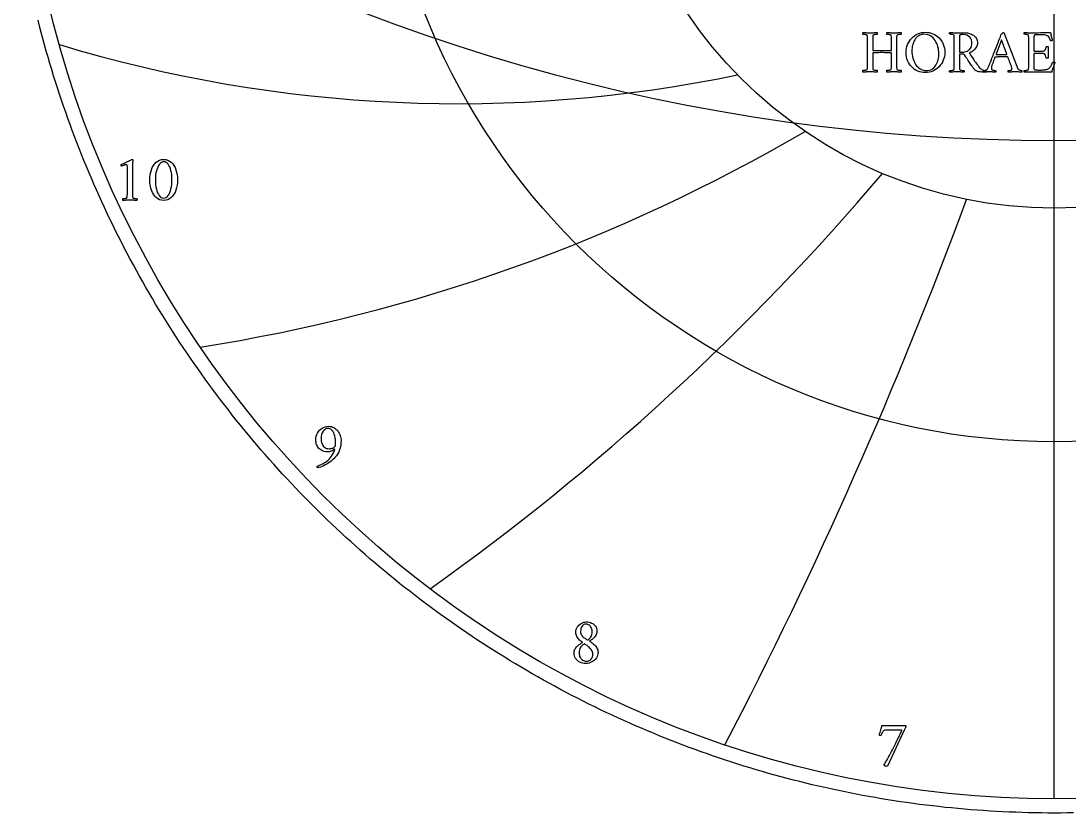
# Model space of a CAD drawing. Header units: millimetres. Extents: x -55 to 55, y -55 to 56.
# Drawn here: x -54 to 0.8, y -54.8 to -13.4 of the extents above; entities that cross this region are included whole.
import ezdxf

# ---------------------------------------------------------------- set-up
doc = ezdxf.new("R2010")
doc.units = ezdxf.units.MM
for name, color, linetype in [('CUT_OUTER', 1, 'Continuous'), ('ENGRAVE', 7, 'Continuous'), ('ENGRAVE_FINE', 8, 'Continuous'), ('TEXT', 5, 'Continuous')]:
    doc.layers.add(name, color=color, linetype=linetype)

msp = doc.modelspace()

# ---------------------------------------------------------------- linework, layer by layer
at = {"layer": 'CUT_OUTER'}
msp.add_lwpolyline([(1.0078, -54.7407), (0.6719, -54.7459), (0.3359, -54.749), (0, -54.75), (-0.3359, -54.749), (-0.6719, -54.7459), (-1.0078, -54.7407), (-1.3436, -54.7335), (-1.6794, -54.7242), (-2.0152, -54.7129), (-2.3509, -54.6995), (-2.6865, -54.6841), (-3.0219, -54.6665), (-3.3573, -54.647), (-3.6926, -54.6253), (-4.0277, -54.6017), (-4.3626, -54.5759), (-4.6974, -54.5481), (-5.032, -54.5183), (-5.3664, -54.4864), (-5.7007, -54.4524), (-6.0347, -54.4164), (-6.3684, -54.3784), (-6.702, -54.3383), (-7.0353, -54.2961), (-7.3683, -54.2519), (-7.701, -54.2057), (-8.0335, -54.1574), (-8.3656, -54.1071), (-8.6975, -54.0548), (-9.029, -54.0004), (-9.3602, -53.944), (-9.691, -53.8855), (-10.0214, -53.825), (-10.3515, -53.7625), (-10.6812, -53.698), (-11.0105, -53.6314), (-11.3393, -53.5629), (-11.6678, -53.4923), (-11.9958, -53.4197), (-12.3233, -53.3451), (-12.6504, -53.2685), (-12.977, -53.1898), (-13.3032, -53.1092), (-13.6288, -53.0266), (-13.9539, -52.942), (-14.2785, -52.8553), (-14.6025, -52.7667), (-14.926, -52.6761), (-15.249, -52.5836), (-15.5713, -52.489), (-15.8931, -52.3925), (-16.2143, -52.294), (-16.5348, -52.1935), (-16.8548, -52.0911), (-17.1741, -51.9867), (-17.4927, -51.8803), (-17.8107, -51.772), (-18.1281, -51.6617), (-18.4447, -51.5495), (-18.7607, -51.4354), (-19.0759, -51.3193), (-19.3905, -51.2013), (-19.7043, -51.0814), (-20.0173, -50.9595), (-20.3296, -50.8357), (-20.6412, -50.71), (-20.9519, -50.5824), (-21.2619, -50.4529), (-21.5711, -50.3215), (-21.8794, -50.1882), (-22.187, -50.053), (-22.4937, -49.9159), (-22.7995, -49.7769), (-23.1045, -49.6361), (-23.4086, -49.4934), (-23.7119, -49.3488), (-24.0142, -49.2024), (-24.3157, -49.0542), (-24.6162, -48.904), (-24.9158, -48.7521), (-25.2145, -48.5983), (-25.5122, -48.4426), (-25.809, -48.2852), (-26.1048, -48.1259), (-26.3996, -47.9648), (-26.6934, -47.802), (-26.9862, -47.6373), (-27.278, -47.4708), (-27.5687, -47.3025), (-27.8585, -47.1325), (-28.1471, -46.9606), (-28.4347, -46.787), (-28.7213, -46.6117), (-29.0067, -46.4346), (-29.2911, -46.2557), (-29.5744, -46.0751), (-29.8565, -45.8928), (-30.1376, -45.7087), (-30.4175, -45.523), (-30.6962, -45.3355), (-30.9738, -45.1463), (-31.2502, -44.9554), (-31.5255, -44.7628), (-31.7996, -44.5685), (-32.0724, -44.3725), (-32.3441, -44.1749), (-32.6145, -43.9756), (-32.8838, -43.7747), (-33.1517, -43.5721), (-33.4185, -43.3678), (-33.6839, -43.162), (-33.9481, -42.9545), (-34.2111, -42.7454), (-34.4727, -42.5346), (-34.733, -42.3223), (-34.9921, -42.1084), (-35.2498, -41.8929), (-35.5062, -41.6758), (-35.7612, -41.4572), (-36.0149, -41.237), (-36.2673, -41.0152), (-36.5182, -40.7919), (-36.7679, -40.5671), (-37.0161, -40.3407), (-37.2629, -40.1128), (-37.5083, -39.8834), (-37.7523, -39.6525), (-37.9949, -39.4201), (-38.2361, -39.1863), (-38.4758, -38.9509), (-38.7141, -38.7141), (-38.9509, -38.4758), (-39.1863, -38.2361), (-39.4201, -37.9949), (-39.6525, -37.7523), (-39.8834, -37.5083), (-40.1128, -37.2629), (-40.3407, -37.0161), (-40.5671, -36.7679), (-40.7919, -36.5182), (-41.0152, -36.2673), (-41.237, -36.0149), (-41.4572, -35.7612), (-41.6758, -35.5062), (-41.8929, -35.2498), (-42.1084, -34.9921), (-42.3223, -34.733), (-42.5346, -34.4727), (-42.7454, -34.2111), (-42.9545, -33.9481), (-43.162, -33.6839), (-43.3678, -33.4185), (-43.5721, -33.1517), (-43.7747, -32.8838), (-43.9756, -32.6145), (-44.1749, -32.3441), (-44.3725, -32.0724), (-44.5685, -31.7996), (-44.7628, -31.5255), (-44.9554, -31.2502), (-45.1463, -30.9738), (-45.3355, -30.6962), (-45.523, -30.4175), (-45.7087, -30.1376), (-45.8928, -29.8565), (-46.0751, -29.5744), (-46.2557, -29.2911), (-46.4346, -29.0067), (-46.6117, -28.7213), (-46.787, -28.4347), (-46.9606, -28.1471), (-47.1325, -27.8585), (-47.3025, -27.5687), (-47.4708, -27.278), (-47.6373, -26.9862), (-47.802, -26.6934), (-47.9648, -26.3996), (-48.1259, -26.1048), (-48.2852, -25.809), (-48.4426, -25.5122), (-48.5983, -25.2145), (-48.7521, -24.9158), (-48.904, -24.6162), (-49.0542, -24.3157), (-49.2024, -24.0142), (-49.3488, -23.7119), (-49.4934, -23.4086), (-49.6361, -23.1045), (-49.7769, -22.7995), (-49.9159, -22.4937), (-50.053, -22.187), (-50.1882, -21.8794), (-50.3215, -21.5711), (-50.4529, -21.2619), (-50.5824, -20.9519), (-50.71, -20.6412), (-50.8357, -20.3296), (-50.9595, -20.0173), (-51.0814, -19.7043), (-51.2013, -19.3905), (-51.3193, -19.0759), (-51.4354, -18.7607), (-51.5495, -18.4447), (-51.6617, -18.1281), (-51.772, -17.8107), (-51.8803, -17.4927), (-51.9867, -17.1741), (-52.0911, -16.8548), (-52.1935, -16.5348), (-52.294, -16.2143), (-52.3925, -15.8931), (-52.489, -15.5713), (-52.5836, -15.249), (-52.6761, -14.926), (-52.7667, -14.6025), (-52.8553, -14.2785), (-52.942, -13.9539), (-53.0266, -13.6288), (-53.1092, -13.3032)], dxfattribs=at)
at = {"layer": 'ENGRAVE'}
for points in [[(0, -54), (0, 54)], [(0, -54), (0, -23.1383)]]:
    msp.add_lwpolyline(points, dxfattribs=at)
for radius in [54, 35.3478, 23.1383]:
    msp.add_circle((0, 0), radius, dxfattribs=at)
for centre, radius, start, end in [((-31.1829, 54.0103), 71.6865, 253.125475, 281.775865), ((-58.5307, 58.5307), 90.0064, 278.882702, 300.370494), ((-107.1776, 61.879), 128.7071, 305.399857, 319.725052), ((-238.6153, 63.9368), 249.5489, 332.527684, 339.690281)]:
    msp.add_arc(centre, radius, start, end, dxfattribs=at)
at = {"layer": 'ENGRAVE_FINE'}
msp.add_arc((0, 81.1276), 100.7212, 237.678517, 302.321483, dxfattribs=at)
at = {"layer": 'TEXT'}
for points in [[(-9.6222, -13.972), (-9.5762, -13.9717), (-9.5307, -13.9708), (-9.4859, -13.9693), (-9.4417, -13.9672), (-9.3973, -13.9649), (-9.3519, -13.9628), (-9.3055, -13.9609), (-9.2581, -13.9592), (-9.2526, -13.9671), (-9.2489, -13.978), (-9.247, -13.9918), (-9.2469, -14.0087), (-9.2482, -14.0256), (-9.2505, -14.0394), (-9.2538, -14.0503), (-9.2581, -14.0582), (-9.2697, -14.0585), (-9.2852, -14.0594), (-9.3048, -14.0609), (-9.3284, -14.063), (-9.3535, -14.0657), (-9.3779, -14.069), (-9.4014, -14.0729), (-9.4242, -14.0774), (-9.4441, -14.0828), (-9.4593, -14.0893), (-9.4697, -14.0971), (-9.4753, -14.1061), (-9.4795, -14.1233), (-9.4828, -14.1428), (-9.4851, -14.1648), (-9.4864, -14.1891), (-9.4871, -14.2153), (-9.4876, -14.2426), (-9.4879, -14.2712), (-9.488, -14.3009), (-9.488, -14.3057), (-9.488, -14.3105), (-9.488, -14.3153), (-9.488, -14.3201), (-9.488, -14.3249), (-9.488, -14.3297), (-9.488, -14.3345), (-9.488, -14.3392), (-9.488, -14.8853), (-9.4878, -14.8868), (-9.4872, -14.8881), (-9.4862, -14.8892), (-9.4848, -14.8901), (-9.4834, -14.8908), (-9.4824, -14.8913), (-9.4818, -14.8916), (-9.4816, -14.8917), (-9.4238, -14.8933), (-9.3651, -14.8949), (-9.3056, -14.8965), (-9.2453, -14.8981), (-9.184, -14.8995), (-9.1216, -14.9005), (-9.0579, -14.9011), (-8.993, -14.9013), (-8.936, -14.9011), (-8.8769, -14.9005), (-8.8155, -14.8995), (-8.7519, -14.8981), (-8.6887, -14.8965), (-8.6286, -14.8949), (-8.5714, -14.8933), (-8.5172, -14.8917), (-8.517, -14.8915), (-8.5164, -14.8909), (-8.5154, -14.8899), (-8.514, -14.8885), (-8.5126, -14.8869), (-8.5116, -14.8853), (-8.511, -14.8837), (-8.5108, -14.8821), (-8.5108, -14.3392), (-8.5109, -14.3046), (-8.5112, -14.271), (-8.5117, -14.2383), (-8.5124, -14.2067), (-8.5139, -14.1771), (-8.5168, -14.1504), (-8.5211, -14.1268), (-8.5268, -14.1061), (-8.5311, -14.0971), (-8.5407, -14.0893), (-8.5558, -14.0828), (-8.5763, -14.0774), (-8.5996, -14.0729), (-8.6234, -14.069), (-8.6475, -14.0657), (-8.6721, -14.063), (-8.6949, -14.0609), (-8.714, -14.0594), (-8.7293, -14.0585), (-8.7407, -14.0582), (-8.745, -14.0503), (-8.7483, -14.0394), (-8.7506, -14.0256), (-8.7519, -14.0087), (-8.7518, -13.9918), (-8.7499, -13.978), (-8.7462, -13.9671), (-8.7407, -13.9592), (-8.6931, -13.9609), (-8.6461, -13.9628), (-8.5997, -13.9649), (-8.5539, -13.9672), (-8.5085, -13.9693), (-8.4633, -13.9708), (-8.4183, -13.9717), (-8.3735, -13.972), (-8.3275, -13.9717), (-8.2821, -13.9708), (-8.2373, -13.9693), (-8.193, -13.9672), (-8.1486, -13.9649), (-8.1032, -13.9628), (-8.0568, -13.9609), (-8.0094, -13.9592), (-8.0039, -13.9671), (-8.0002, -13.978), (-7.9983, -13.9918), (-7.9982, -14.0087), (-7.9995, -14.0256), (-8.0018, -14.0394), (-8.0051, -14.0503), (-8.0094, -14.0582), (-8.0209, -14.0585), (-8.0362, -14.0594), (-8.0552, -14.0609), (-8.0781, -14.063), (-8.1025, -14.0657), (-8.1264, -14.069), (-8.1496, -14.0729), (-8.1723, -14.0774), (-8.1922, -14.0828), (-8.2074, -14.0893), (-8.2178, -14.0971), (-8.2234, -14.1061), (-8.2291, -14.1268), (-8.2334, -14.1504), (-8.2363, -14.1771), (-8.2378, -14.2067), (-8.2385, -14.2383), (-8.239, -14.271), (-8.2393, -14.3046), (-8.2394, -14.3392), (-8.2394, -15.6518), (-8.2393, -15.6863), (-8.239, -15.7197), (-8.2385, -15.7518), (-8.2378, -15.7827), (-8.2363, -15.8117), (-8.2334, -15.8378), (-8.2291, -15.8612), (-8.2234, -15.8817), (-8.2178, -15.8895), (-8.2074, -15.8969), (-8.1922, -15.9039), (-8.1723, -15.9105), (-8.1496, -15.9164), (-8.1264, -15.9212), (-8.1025, -15.9251), (-8.0781, -15.928), (-8.0552, -15.9301), (-8.0362, -15.9316), (-8.0209, -15.9325), (-8.0094, -15.9328), (-8.0051, -15.9407), (-8.0018, -15.9516), (-7.9995, -15.9655), (-7.9982, -15.9823), (-7.9983, -15.9992), (-8.0002, -16.0131), (-8.0039, -16.0239), (-8.0094, -16.0318), (-8.0568, -16.0287), (-8.1032, -16.0258), (-8.1486, -16.0231), (-8.193, -16.0206), (-8.2373, -16.0185), (-8.2821, -16.0171), (-8.3275, -16.0162), (-8.3735, -16.0159), (-8.4183, -16.0162), (-8.4633, -16.0171), (-8.5085, -16.0185), (-8.5539, -16.0206), (-8.5997, -16.0231), (-8.6461, -16.0258), (-8.6931, -16.0287), (-8.7407, -16.0318), (-8.7462, -16.0239), (-8.7499, -16.0131), (-8.7518, -15.9992), (-8.7519, -15.9823), (-8.7506, -15.9655), (-8.7483, -15.9516), (-8.745, -15.9407), (-8.7407, -15.9328), (-8.7293, -15.9325), (-8.714, -15.9316), (-8.6949, -15.9301), (-8.6721, -15.928), (-8.6475, -15.9251), (-8.6234, -15.9212), (-8.5996, -15.9164), (-8.5763, -15.9105), (-8.5558, -15.9039), (-8.5407, -15.8969), (-8.5311, -15.8895), (-8.5268, -15.8817), (-8.5211, -15.8612), (-8.5168, -15.8378), (-8.5139, -15.8117), (-8.5124, -15.7827), (-8.5117, -15.7518), (-8.5112, -15.7197), (-8.5109, -15.6863), (-8.5108, -15.6518), (-8.5108, -15.0322), (-8.511, -15.0293), (-8.5116, -15.0271), (-8.5126, -15.0254), (-8.514, -15.0243), (-8.5154, -15.0236), (-8.5164, -15.0231), (-8.517, -15.0228), (-8.5172, -15.0227), (-8.5724, -15.021), (-8.6294, -15.0191), (-8.6881, -15.017), (-8.7487, -15.0147), (-8.8101, -15.0126), (-8.8713, -15.0111), (-8.9323, -15.0102), (-8.993, -15.0099), (-9.0944, -15.0101), (-9.1815, -15.0107), (-9.2541, -15.0117), (-9.3124, -15.0131), (-9.3591, -15.0147), (-9.397, -15.0163), (-9.4262, -15.0179), (-9.4465, -15.0195), (-9.4609, -15.0211), (-9.4721, -15.0227), (-9.48, -15.0243), (-9.4848, -15.0259), (-9.4862, -15.0274), (-9.4872, -15.0286), (-9.4878, -15.0297), (-9.488, -15.0306), (-9.488, -15.0313), (-9.488, -15.0318), (-9.488, -15.0321), (-9.488, -15.0322), (-9.488, -15.6518), (-9.488, -15.6566), (-9.488, -15.6614), (-9.488, -15.6662), (-9.488, -15.671), (-9.488, -15.6757), (-9.488, -15.6805), (-9.488, -15.6853), (-9.488, -15.6901), (-9.4879, -15.7198), (-9.4876, -15.748), (-9.4871, -15.7748), (-9.4864, -15.8003), (-9.4851, -15.8239), (-9.4828, -15.8454), (-9.4795, -15.8647), (-9.4753, -15.8817), (-9.4697, -15.8895), (-9.4593, -15.8969), (-9.4441, -15.9039), (-9.4242, -15.9105), (-9.4014, -15.9164), (-9.3779, -15.9212), (-9.3535, -15.9251), (-9.3284, -15.928), (-9.3048, -15.9301), (-9.2852, -15.9316), (-9.2697, -15.9325), (-9.2581, -15.9328), (-9.2538, -15.9407), (-9.2505, -15.9516), (-9.2482, -15.9655), (-9.2469, -15.9823), (-9.247, -15.9992), (-9.2489, -16.0131), (-9.2526, -16.0239), (-9.2581, -16.0318), (-9.3055, -16.0287), (-9.3519, -16.0258), (-9.3973, -16.0231), (-9.4417, -16.0206), (-9.4859, -16.0185), (-9.5307, -16.0171), (-9.5762, -16.0162), (-9.6222, -16.0159), (-9.6671, -16.0162), (-9.7124, -16.0171), (-9.7581, -16.0185), (-9.8042, -16.0206), (-9.8507, -16.0231), (-9.8976, -16.0258), (-9.9449, -16.0287), (-9.9926, -16.0318), (-9.9981, -16.0239), (-10.0018, -16.0131), (-10.0037, -15.9992), (-10.0038, -15.9823), (-10.0025, -15.9655), (-10.0002, -15.9516), (-9.9969, -15.9407), (-9.9926, -15.9328), (-9.981, -15.9325), (-9.9655, -15.9316), (-9.9459, -15.9301), (-9.9224, -15.928), (-9.8971, -15.9251), (-9.8725, -15.9212), (-9.8484, -15.9164), (-9.825, -15.9105), (-9.8045, -15.9039), (-9.7894, -15.8969), (-9.7797, -15.8895), (-9.7755, -15.8817), (-9.7698, -15.8612), (-9.7655, -15.8378), (-9.7626, -15.8117), (-9.7611, -15.7827), (-9.7604, -15.7518), (-9.7599, -15.7197), (-9.7596, -15.6863), (-9.7595, -15.6518), (-9.7595, -14.3392), (-9.7596, -14.3046), (-9.7599, -14.271), (-9.7604, -14.2383), (-9.7611, -14.2067), (-9.7626, -14.1771), (-9.7655, -14.1504), (-9.7698, -14.1268), (-9.7755, -14.1061), (-9.7797, -14.0971), (-9.7894, -14.0893), (-9.8045, -14.0828), (-9.825, -14.0774), (-9.8484, -14.0729), (-9.8725, -14.069), (-9.8971, -14.0657), (-9.9224, -14.063), (-9.9459, -14.0609), (-9.9655, -14.0594), (-9.981, -14.0585), (-9.9926, -14.0582), (-9.9969, -14.0503), (-10.0002, -14.0394), (-10.0025, -14.0256), (-10.0038, -14.0087), (-10.0037, -13.9918), (-10.0018, -13.978), (-9.9981, -13.9671), (-9.9926, -13.9592), (-9.9449, -13.9609), (-9.8976, -13.9628), (-9.8507, -13.9649), (-9.8042, -13.9672), (-9.7581, -13.9693), (-9.7124, -13.9708), (-9.6671, -13.9717), (-9.6222, -13.972)], [(-6.7384, -13.9432), (-6.6361, -13.948), (-6.5368, -13.9624), (-6.4405, -13.9864), (-6.3472, -14.0199), (-6.2581, -14.0623), (-6.1743, -14.1129), (-6.096, -14.1717), (-6.023, -14.2386), (-5.9565, -14.3129), (-5.8973, -14.3935), (-5.8455, -14.4806), (-5.8011, -14.574), (-5.7655, -14.6731), (-5.74, -14.7772), (-5.7247, -14.8862), (-5.7196, -15.0003), (-5.7247, -15.1086), (-5.74, -15.2131), (-5.7655, -15.3138), (-5.8011, -15.4107), (-5.8455, -15.5029), (-5.8973, -15.5895), (-5.9565, -15.6706), (-6.023, -15.746), (-6.096, -15.8147), (-6.1743, -15.8753), (-6.2581, -15.928), (-6.3472, -15.9727), (-6.4405, -16.0084), (-6.5368, -16.0338), (-6.6361, -16.0491), (-6.7384, -16.0542), (-6.8393, -16.0494), (-6.9376, -16.035), (-7.0333, -16.0111), (-7.1264, -15.9775), (-7.2154, -15.9351), (-7.2989, -15.8845), (-7.3767, -15.8257), (-7.449, -15.7588), (-7.5147, -15.6845), (-7.5731, -15.6039), (-7.6241, -15.5169), (-7.6677, -15.4235), (-7.7026, -15.3246), (-7.7276, -15.2211), (-7.7426, -15.113), (-7.7475, -15.0003), (-7.7426, -14.8919), (-7.7276, -14.7871), (-7.7026, -14.6859), (-7.6677, -14.5883), (-7.6241, -14.4954), (-7.5731, -14.4083), (-7.5147, -14.327), (-7.449, -14.2514), (-7.3767, -14.1828), (-7.2989, -14.1221), (-7.2154, -14.0694), (-7.1264, -14.0247), (-7.0333, -13.989), (-6.9376, -13.9636), (-6.8393, -13.9483), (-6.7384, -13.9432)], [(-6.7831, -14.0486), (-6.8677, -14.0535), (-6.946, -14.0682), (-7.0178, -14.0926), (-7.0833, -14.1269), (-7.1427, -14.1691), (-7.1963, -14.2175), (-7.2441, -14.2721), (-7.2861, -14.3329), (-7.3226, -14.3985), (-7.3539, -14.4678), (-7.3801, -14.5406), (-7.401, -14.6171), (-7.4171, -14.6953), (-7.4286, -14.7736), (-7.4355, -14.8518), (-7.4378, -14.93), (-7.4347, -15.021), (-7.4254, -15.1117), (-7.4099, -15.2022), (-7.3883, -15.2925), (-7.3606, -15.3807), (-7.3272, -15.465), (-7.288, -15.5452), (-7.243, -15.6215), (-7.1924, -15.692), (-7.1364, -15.7552), (-7.075, -15.811), (-7.0082, -15.8594), (-6.9361, -15.8985), (-6.8585, -15.9264), (-6.7756, -15.9432), (-6.6873, -15.9488), (-6.6027, -15.9439), (-6.5244, -15.9292), (-6.4526, -15.9048), (-6.3871, -15.8705), (-6.3276, -15.8281), (-6.2737, -15.7791), (-6.2254, -15.7235), (-6.1827, -15.6614), (-6.1455, -15.5942), (-6.1136, -15.5236), (-6.0872, -15.4497), (-6.0661, -15.3724), (-6.0501, -15.2934), (-6.0386, -15.2147), (-6.0317, -15.1361), (-6.0294, -15.0578), (-6.0325, -14.967), (-6.0418, -14.8766), (-6.0573, -14.7865), (-6.0789, -14.6969), (-6.1067, -14.6095), (-6.1404, -14.5261), (-6.1801, -14.4466), (-6.2258, -14.3712), (-6.2771, -14.3014), (-6.3336, -14.239), (-6.3953, -14.1841), (-6.4621, -14.1365), (-6.5343, -14.098), (-6.6118, -14.0706), (-6.6948, -14.0541), (-6.7831, -14.0486)], [(-4.6466, -13.9656), (-4.5935, -13.9678), (-4.5396, -13.9744), (-4.4849, -13.9854), (-4.4295, -14.0007), (-4.3747, -14.0203), (-4.3221, -14.0438), (-4.2717, -14.0714), (-4.2235, -14.1029), (-4.1787, -14.1385), (-4.1384, -14.1784), (-4.1028, -14.2224), (-4.0718, -14.2706), (-4.0466, -14.323), (-4.0287, -14.3796), (-4.0179, -14.4403), (-4.0143, -14.5053), (-4.0182, -14.5608), (-4.0299, -14.6155), (-4.0493, -14.6694), (-4.0766, -14.7225), (-4.1099, -14.7736), (-4.1476, -14.8215), (-4.1897, -14.8662), (-4.2362, -14.9077), (-4.2854, -14.9448), (-4.3356, -14.9764), (-4.3868, -15.0023), (-4.439, -15.0227), (-4.3979, -15.0899), (-4.3576, -15.1544), (-4.3181, -15.2161), (-4.2794, -15.275), (-4.2406, -15.3323), (-4.2011, -15.3895), (-4.1608, -15.4465), (-4.1197, -15.5033), (-4.077, -15.5615), (-4.0319, -15.6226), (-3.9844, -15.6868), (-3.9345, -15.754), (-3.9002, -15.7959), (-3.8646, -15.8322), (-3.8276, -15.863), (-3.7891, -15.8881), (-3.7469, -15.9083), (-3.6985, -15.924), (-3.6439, -15.9354), (-3.5832, -15.9424), (-3.578, -15.9502), (-3.5752, -15.9608), (-3.5748, -15.9741), (-3.5768, -15.9903), (-3.5798, -16.0061), (-3.5824, -16.0182), (-3.5846, -16.0268), (-3.5864, -16.0318), (-3.6613, -16.0311), (-3.7297, -16.029), (-3.7914, -16.0255), (-3.8466, -16.0206), (-3.895, -16.0148), (-3.9364, -16.0083), (-3.9709, -16.0012), (-3.9983, -15.9935), (-4.0159, -15.9862), (-4.0366, -15.9771), (-4.0606, -15.9663), (-4.0877, -15.9536), (-4.1163, -15.9373), (-4.1444, -15.9157), (-4.1722, -15.8886), (-4.1995, -15.8562), (-4.2111, -15.8404), (-4.2267, -15.8187), (-4.2462, -15.7909), (-4.2698, -15.7572), (-4.2965, -15.7185), (-4.3257, -15.6757), (-4.3572, -15.629), (-4.3911, -15.5783), (-4.4269, -15.5247), (-4.4638, -15.4694), (-4.5019, -15.4122), (-4.5412, -15.3532), (-4.5807, -15.2936), (-4.6195, -15.2346), (-4.6574, -15.1763), (-4.6945, -15.1185), (-4.7101, -15.1017), (-4.7312, -15.0897), (-4.758, -15.0825), (-4.7903, -15.0801), (-4.9532, -15.0801), (-4.9532, -15.6614), (-4.9532, -15.6662), (-4.9532, -15.671), (-4.9532, -15.6757), (-4.9532, -15.6805), (-4.9532, -15.6853), (-4.9532, -15.6901), (-4.9532, -15.6949), (-4.9532, -15.6997), (-4.9531, -15.7293), (-4.9528, -15.7576), (-4.9523, -15.7844), (-4.9516, -15.8099), (-4.9503, -15.8335), (-4.948, -15.855), (-4.9447, -15.8742), (-4.9404, -15.8913), (-4.9348, -15.8991), (-4.9245, -15.9065), (-4.9093, -15.9135), (-4.8893, -15.92), (-4.8666, -15.9259), (-4.843, -15.9308), (-4.8187, -15.9347), (-4.7935, -15.9376), (-4.77, -15.9397), (-4.7504, -15.9412), (-4.7348, -15.9421), (-4.7233, -15.9424), (-4.719, -15.95), (-4.7157, -15.96), (-4.7134, -15.9723), (-4.7121, -15.9871), (-4.7122, -16.0019), (-4.7141, -16.0143), (-4.7178, -16.0242), (-4.7233, -16.0318), (-4.7707, -16.0287), (-4.8171, -16.0258), (-4.8625, -16.0231), (-4.9069, -16.0206), (-4.9511, -16.0185), (-4.9959, -16.0171), (-5.0413, -16.0162), (-5.0873, -16.0159), (-5.1322, -16.0162), (-5.1775, -16.0171), (-5.2232, -16.0185), (-5.2694, -16.0206), (-5.3159, -16.0231), (-5.3628, -16.0258), (-5.4101, -16.0287), (-5.4578, -16.0318), (-5.4633, -16.0242), (-5.467, -16.0143), (-5.4689, -16.0019), (-5.469, -15.9871), (-5.4677, -15.9723), (-5.4654, -15.96), (-5.4621, -15.95), (-5.4578, -15.9424), (-5.4462, -15.9421), (-5.4306, -15.9412), (-5.4111, -15.9397), (-5.3875, -15.9376), (-5.3623, -15.9347), (-5.3376, -15.9308), (-5.3136, -15.9259), (-5.2901, -15.92), (-5.2697, -15.9135), (-5.2546, -15.9065), (-5.2449, -15.8991), (-5.2406, -15.8913), (-5.2349, -15.8707), (-5.2306, -15.8474), (-5.2277, -15.8212), (-5.2262, -15.7923), (-5.2255, -15.7614), (-5.225, -15.7292), (-5.2247, -15.6959), (-5.2246, -15.6614), (-5.2278, -14.3297), (-5.2279, -14.295), (-5.2282, -14.2614), (-5.2287, -14.2288), (-5.2294, -14.1971), (-5.2309, -14.1675), (-5.2338, -14.1408), (-5.2381, -14.1172), (-5.2438, -14.0965), (-5.2481, -14.0875), (-5.2578, -14.0798), (-5.2728, -14.0732), (-5.2933, -14.0678), (-5.3167, -14.0633), (-5.3404, -14.0594), (-5.3646, -14.0561), (-5.3891, -14.0534), (-5.412, -14.0513), (-5.431, -14.0498), (-5.4463, -14.0489), (-5.4578, -14.0486), (-5.4621, -14.041), (-5.4654, -14.0311), (-5.4677, -14.0187), (-5.469, -14.0039), (-5.4689, -13.9891), (-5.467, -13.9768), (-5.4633, -13.9668), (-5.4578, -13.9592), (-5.4102, -13.9609), (-5.3632, -13.9628), (-5.3168, -13.9649), (-5.271, -13.9672), (-5.2255, -13.9693), (-5.1803, -13.9708), (-5.1353, -13.9717), (-5.0905, -13.972), (-5.0433, -13.9718), (-4.9943, -13.9712), (-4.9435, -13.9702), (-4.8909, -13.9688), (-4.8355, -13.9674), (-4.7764, -13.9664), (-4.7134, -13.9658), (-4.6466, -13.9656)], [(-4.3049, -14.534), (-4.3118, -14.4364), (-4.3324, -14.348), (-4.3669, -14.2688), (-4.4151, -14.1987), (-4.4795, -14.1414), (-4.5624, -14.1005), (-4.6639, -14.076), (-4.7839, -14.0678), (-4.8002, -14.068), (-4.8203, -14.0686), (-4.8441, -14.0696), (-4.8718, -14.071), (-4.8982, -14.0738), (-4.9185, -14.079), (-4.9325, -14.0866), (-4.9404, -14.0965), (-4.9461, -14.1134), (-4.9504, -14.1353), (-4.9533, -14.1621), (-4.9548, -14.1939), (-4.9555, -14.2284), (-4.956, -14.263), (-4.9563, -14.2978), (-4.9564, -14.3329), (-4.9532, -14.9843), (-4.7871, -14.9843), (-4.7272, -14.9808), (-4.6686, -14.9704), (-4.6114, -14.9529), (-4.5556, -14.9285), (-4.503, -14.8977), (-4.4554, -14.8614), (-4.4128, -14.8195), (-4.3752, -14.772), (-4.3444, -14.7194), (-4.3225, -14.6622), (-4.3093, -14.6004), (-4.3049, -14.534)], [(-3.366, -15.5879), (-3.3641, -15.583), (-3.3584, -15.5684), (-3.3489, -15.5439), (-3.3357, -15.5097), (-3.3192, -15.4671), (-3.3001, -15.4175), (-3.2785, -15.3609), (-3.2542, -15.2973), (-3.2278, -15.2283), (-3.1995, -15.1556), (-3.1695, -15.079), (-3.1377, -14.9987), (-3.1048, -14.9159), (-3.0718, -14.8318), (-3.0386, -14.7466), (-3.0051, -14.6602), (-2.9719, -14.5741), (-2.9393, -14.4897), (-2.9072, -14.4072), (-2.8758, -14.3265), (-2.8456, -14.249), (-2.8171, -14.1764), (-2.7905, -14.1085), (-2.7656, -14.0454), (-2.7573, -14.0323), (-2.7453, -14.0183), (-2.7294, -14.0035), (-2.7097, -13.988), (-2.6895, -13.974), (-2.6718, -13.964), (-2.6567, -13.958), (-2.6443, -13.956), (-2.6414, -13.9561), (-2.6391, -13.9564), (-2.6374, -13.9569), (-2.6363, -13.9576), (-2.6352, -13.9585), (-2.6335, -13.9596), (-2.6312, -13.9609), (-2.6283, -13.9624), (-1.9928, -15.6294), (-1.9614, -15.7117), (-1.9377, -15.7731), (-1.9215, -15.8139), (-1.9129, -15.8338), (-1.9031, -15.8508), (-1.8894, -15.8666), (-1.8719, -15.8811), (-1.8507, -15.8945), (-1.8275, -15.9064), (-1.8044, -15.9165), (-1.7812, -15.9247), (-1.758, -15.9312), (-1.737, -15.9361), (-1.7201, -15.9396), (-1.7075, -15.9417), (-1.699, -15.9424), (-1.6936, -15.9515), (-1.6902, -15.9628), (-1.6888, -15.9762), (-1.6894, -15.9919), (-1.691, -16.007), (-1.6926, -16.0186), (-1.6942, -16.0269), (-1.6958, -16.0318), (-1.7409, -16.0287), (-1.7836, -16.0258), (-1.8239, -16.0231), (-1.8618, -16.0206), (-1.9004, -16.0185), (-1.9425, -16.0171), (-1.9882, -16.0162), (-2.0375, -16.0159), (-2.0895, -16.0162), (-2.1369, -16.0171), (-2.1797, -16.0185), (-2.2179, -16.0206), (-2.2561, -16.0231), (-2.299, -16.0258), (-2.3464, -16.0287), (-2.3984, -16.0318), (-2.4038, -16.0242), (-2.4075, -16.0143), (-2.4094, -16.0019), (-2.4095, -15.9871), (-2.408, -15.9723), (-2.4051, -15.96), (-2.4008, -15.95), (-2.3952, -15.9424), (-2.3788, -15.9417), (-2.3584, -15.9396), (-2.3341, -15.9361), (-2.3057, -15.9312), (-2.2778, -15.9251), (-2.2546, -15.9181), (-2.2363, -15.91), (-2.2227, -15.9009), (-2.2171, -15.8933), (-2.2131, -15.8833), (-2.2107, -15.8709), (-2.2099, -15.8562), (-2.2112, -15.8393), (-2.2151, -15.8175), (-2.2216, -15.7906), (-2.2307, -15.7588), (-2.2418, -15.7233), (-2.2542, -15.6857), (-2.2681, -15.6459), (-2.2834, -15.6039), (-2.2994, -15.5611), (-2.3153, -15.5189), (-2.3313, -15.4772), (-2.3473, -15.4362), (-2.3625, -15.3973), (-2.3764, -15.362), (-2.3889, -15.3302), (-2.4, -15.3021), (-2.409, -15.279), (-2.4155, -15.2626), (-2.4194, -15.2527), (-2.4207, -15.2494), (-2.4211, -15.249), (-2.4223, -15.2478), (-2.4243, -15.2458), (-2.4271, -15.243), (-2.4303, -15.2402), (-2.4335, -15.2382), (-2.4367, -15.237), (-2.4399, -15.2366), (-2.4652, -15.2352), (-2.4934, -15.2342), (-2.5243, -15.2336), (-2.558, -15.2334), (-2.5926, -15.2334), (-2.6259, -15.2334), (-2.658, -15.2334), (-2.689, -15.2334), (-2.697, -15.2334), (-2.7049, -15.2334), (-2.7129, -15.2334), (-2.7209, -15.2334), (-2.7287, -15.2334), (-2.7361, -15.2334), (-2.7431, -15.2334), (-2.7496, -15.2334), (-2.7958, -15.2335), (-2.8383, -15.2338), (-2.8772, -15.2343), (-2.9125, -15.235), (-2.9484, -15.2361), (-2.9892, -15.2378), (-3.0347, -15.2401), (-3.085, -15.243), (-3.0868, -15.2433), (-3.089, -15.2442), (-3.0916, -15.2457), (-3.0945, -15.2478), (-3.0973, -15.2499), (-3.0993, -15.2514), (-3.1005, -15.2523), (-3.1009, -15.2526), (-3.1024, -15.2566), (-3.1069, -15.2686), (-3.1144, -15.2885), (-3.1249, -15.3165), (-3.1375, -15.3499), (-3.1512, -15.3863), (-3.1662, -15.4257), (-3.1824, -15.4682), (-3.1986, -15.5114), (-3.2139, -15.5532), (-3.2282, -15.5936), (-3.2415, -15.6326), (-3.2545, -15.671), (-3.265, -15.7061), (-3.2729, -15.738), (-3.2782, -15.7668), (-3.2817, -15.7925), (-3.2842, -15.8155), (-3.2857, -15.8356), (-3.2862, -15.853), (-3.2831, -15.8696), (-3.2738, -15.8845), (-3.2583, -15.8976), (-3.2367, -15.9089), (-3.2117, -15.9184), (-3.1864, -15.926), (-3.1606, -15.9319), (-3.1345, -15.936), (-3.1106, -15.9388), (-3.0918, -15.9408), (-3.0779, -15.942), (-3.069, -15.9424), (-3.066, -15.9473), (-3.0634, -15.9556), (-3.0612, -15.9673), (-3.0594, -15.9823), (-3.0584, -15.998), (-3.0586, -16.0115), (-3.06, -16.0227), (-3.0626, -16.0318), (-3.0919, -16.0302), (-3.1189, -16.0286), (-3.1437, -16.027), (-3.1664, -16.0254), (-3.188, -16.0238), (-3.2095, -16.0222), (-3.2311, -16.0206), (-3.2526, -16.019), (-3.2759, -16.0177), (-3.3025, -16.0167), (-3.3326, -16.0161), (-3.366, -16.0159), (-3.3997, -16.0161), (-3.4307, -16.0167), (-3.4588, -16.0177), (-3.4842, -16.019), (-3.5081, -16.0206), (-3.5321, -16.0222), (-3.556, -16.0238), (-3.58, -16.0254), (-3.6055, -16.027), (-3.6343, -16.0286), (-3.6662, -16.0302), (-3.7013, -16.0318), (-3.7041, -16.0269), (-3.7061, -16.0186), (-3.7073, -16.007), (-3.7077, -15.9919), (-3.7073, -15.9762), (-3.7061, -15.9628), (-3.7041, -15.9515), (-3.7013, -15.9424), (-3.6845, -15.9415), (-3.6626, -15.9388), (-3.6358, -15.9343), (-3.6039, -15.928), (-3.5725, -15.9197), (-3.5468, -15.9093), (-3.527, -15.8966), (-3.5129, -15.8817), (-3.4898, -15.8505), (-3.4686, -15.8175), (-3.4491, -15.7826), (-3.4315, -15.746), (-3.4148, -15.708), (-3.3983, -15.669), (-3.3821, -15.6289), (-3.366, -15.5879)], [(-1.1976, -13.972), (-1.0846, -13.9714), (-0.966, -13.9696), (-0.8419, -13.9666), (-0.7122, -13.9624), (-0.5804, -13.9582), (-0.4503, -13.9552), (-0.3218, -13.9534), (-0.1948, -13.9528), (-0.1862, -14.0107), (-0.1764, -14.0662), (-0.1655, -14.1193), (-0.1533, -14.17), (-0.1407, -14.2199), (-0.1285, -14.2706), (-0.1168, -14.3221), (-0.1054, -14.3744), (-0.1148, -14.3814), (-0.1269, -14.3863), (-0.1419, -14.3893), (-0.1597, -14.3903), (-0.178, -14.3889), (-0.1916, -14.3847), (-0.2004, -14.3778), (-0.2044, -14.368), (-0.2325, -14.2824), (-0.2659, -14.2139), (-0.3044, -14.1626), (-0.3481, -14.1285), (-0.3964, -14.1061), (-0.4487, -14.0901), (-0.505, -14.0806), (-0.5653, -14.0774), (-0.8335, -14.0774), (-0.8451, -14.0775), (-0.8607, -14.0778), (-0.8802, -14.0783), (-0.9038, -14.079), (-0.9289, -14.0801), (-0.9533, -14.0818), (-0.9768, -14.0841), (-0.9996, -14.087), (-1.0195, -14.0907), (-1.0347, -14.0957), (-1.0451, -14.1019), (-1.0507, -14.1093), (-1.055, -14.1265), (-1.0583, -14.146), (-1.0606, -14.168), (-1.0619, -14.1923), (-1.0626, -14.2181), (-1.0631, -14.2442), (-1.0634, -14.2708), (-1.0635, -14.2977), (-1.0635, -14.3083), (-1.0635, -14.3177), (-1.0635, -14.3259), (-1.0635, -14.3329), (-1.0635, -14.9141), (-1.0609, -14.9199), (-1.0531, -14.9245), (-1.0401, -14.9279), (-1.0219, -14.93), (-1.0006, -14.9314), (-0.978, -14.9324), (-0.9543, -14.933), (-0.9293, -14.9332), (-0.7665, -14.9332), (-0.7137, -14.9328), (-0.6671, -14.9316), (-0.6266, -14.9296), (-0.5924, -14.9269), (-0.5634, -14.9227), (-0.5385, -14.9165), (-0.5179, -14.9083), (-0.5014, -14.8981), (-0.4878, -14.8855), (-0.4758, -14.8702), (-0.4655, -14.852), (-0.4567, -14.831), (-0.4485, -14.8067), (-0.4399, -14.7784), (-0.4309, -14.746), (-0.4215, -14.7097), (-0.4176, -14.6999), (-0.4088, -14.6929), (-0.3952, -14.6887), (-0.3768, -14.6873), (-0.3591, -14.6883), (-0.3441, -14.6913), (-0.3319, -14.6963), (-0.3225, -14.7033), (-0.3225, -15.2909), (-0.3305, -15.2965), (-0.3417, -15.3005), (-0.3561, -15.3029), (-0.3736, -15.3037), (-0.391, -15.3023), (-0.4048, -15.2981), (-0.415, -15.2911), (-0.4215, -15.2813), (-0.4322, -15.2397), (-0.4419, -15.2043), (-0.4506, -15.1751), (-0.4583, -15.152), (-0.4653, -15.1336), (-0.4718, -15.1185), (-0.478, -15.1065), (-0.4838, -15.0977), (-0.4897, -15.0908), (-0.4962, -15.0845), (-0.5033, -15.0788), (-0.511, -15.0738), (-0.5215, -15.0679), (-0.5373, -15.063), (-0.5583, -15.0591), (-0.5844, -15.0562), (-0.6139, -15.054), (-0.6447, -15.0522), (-0.6769, -15.0508), (-0.7106, -15.0498), (-0.7444, -15.0491), (-0.7772, -15.0486), (-0.8091, -15.0483), (-0.8399, -15.0482), (-0.8614, -15.0483), (-0.8842, -15.0486), (-0.9085, -15.0491), (-0.9341, -15.0498), (-0.9596, -15.0508), (-0.9832, -15.0522), (-1.0051, -15.054), (-1.0251, -15.0562), (-1.0419, -15.0593), (-1.0539, -15.0638), (-1.0611, -15.0697), (-1.0635, -15.077), (-1.0635, -15.671), (-1.0635, -15.6745), (-1.0635, -15.6789), (-1.0635, -15.6841), (-1.0635, -15.6901), (-1.0634, -15.7141), (-1.0631, -15.7412), (-1.0626, -15.7715), (-1.0619, -15.8051), (-1.0604, -15.8364), (-1.0575, -15.8602), (-1.0532, -15.8763), (-1.0475, -15.8849), (-1.0306, -15.895), (-1.012, -15.9029), (-0.9915, -15.9086), (-0.9692, -15.9121), (-0.9428, -15.9142), (-0.9098, -15.9157), (-0.8701, -15.9166), (-0.8239, -15.9169), (-0.6738, -15.9169), (-0.6182, -15.9155), (-0.5629, -15.9113), (-0.508, -15.9043), (-0.4535, -15.8945), (-0.402, -15.8821), (-0.3561, -15.8674), (-0.3158, -15.8502), (-0.281, -15.8306), (-0.2463, -15.8058), (-0.2156, -15.7759), (-0.1888, -15.7411), (-0.1661, -15.7013), (-0.1455, -15.6581), (-0.1253, -15.6131), (-0.1056, -15.5663), (-0.0862, -15.5177), (-0.081, -15.5093), (-0.0719, -15.5033), (-0.0587, -15.4997), (-0.0415, -15.4985), (-0.0152, -15.4997), (0.0064, -15.5033), (0.0232, -15.5093), (0.0351, -15.5177), (0.0123, -15.5825), (-0.0116, -15.6494), (-0.0364, -15.7183), (-0.0623, -15.7891), (-0.0863, -15.8584), (-0.1058, -15.9224), (-0.1207, -15.9813), (-0.1309, -16.035), (-0.2569, -16.0346), (-0.3824, -16.0334), (-0.5076, -16.0314), (-0.6323, -16.0286), (-0.7609, -16.0258), (-0.8974, -16.0238), (-1.0419, -16.0226), (-1.1944, -16.0222), (-1.2473, -16.0225), (-1.2974, -16.0234), (-1.3447, -16.0249), (-1.3892, -16.027), (-1.4327, -16.0291), (-1.477, -16.0306), (-1.5221, -16.0315), (-1.568, -16.0318), (-1.5735, -16.0242), (-1.5772, -16.0143), (-1.5791, -16.0019), (-1.5792, -15.9871), (-1.5779, -15.9723), (-1.5756, -15.96), (-1.5723, -15.95), (-1.568, -15.9424), (-1.5565, -15.9421), (-1.5409, -15.9412), (-1.5213, -15.9397), (-1.4978, -15.9376), (-1.4725, -15.9347), (-1.4479, -15.9308), (-1.4238, -15.9259), (-1.4004, -15.92), (-1.3799, -15.9135), (-1.3648, -15.9065), (-1.3552, -15.8991), (-1.3509, -15.8913), (-1.3452, -15.8707), (-1.3409, -15.8474), (-1.338, -15.8212), (-1.3365, -15.7923), (-1.3358, -15.7614), (-1.3353, -15.7292), (-1.335, -15.6959), (-1.3349, -15.6614), (-1.3349, -14.3297), (-1.335, -14.295), (-1.3353, -14.2614), (-1.3358, -14.2288), (-1.3365, -14.1971), (-1.338, -14.1675), (-1.3409, -14.1408), (-1.3452, -14.1172), (-1.3509, -14.0965), (-1.3552, -14.0875), (-1.3648, -14.0798), (-1.3799, -14.0732), (-1.4004, -14.0678), (-1.4238, -14.0633), (-1.4479, -14.0594), (-1.4725, -14.0561), (-1.4978, -14.0534), (-1.5213, -14.0513), (-1.5409, -14.0498), (-1.5565, -14.0489), (-1.568, -14.0486), (-1.5723, -14.041), (-1.5756, -14.0311), (-1.5779, -14.0187), (-1.5792, -14.0039), (-1.5791, -13.9891), (-1.5772, -13.9768), (-1.5735, -13.9668), (-1.568, -13.9592), (-1.5203, -13.9609), (-1.473, -13.9628), (-1.4261, -13.9649), (-1.3796, -13.9672), (-1.3335, -13.9693), (-1.2878, -13.9708), (-1.2425, -13.9717), (-1.1976, -13.972)], [(-2.756, -14.3329), (-3.0403, -15.0929), (-3.0402, -15.0933), (-3.0399, -15.0945), (-3.0394, -15.0965), (-3.0387, -15.0993), (-3.0378, -15.1021), (-3.0367, -15.1041), (-3.0354, -15.1053), (-3.0339, -15.1057), (-3.002, -15.1072), (-2.9672, -15.1085), (-2.9294, -15.1096), (-2.8886, -15.1105), (-2.8483, -15.1112), (-2.8123, -15.1117), (-2.7805, -15.112), (-2.7528, -15.1121), (-2.717, -15.1119), (-2.683, -15.1113), (-2.6507, -15.1103), (-2.6203, -15.1089), (-2.5901, -15.1073), (-2.5584, -15.1057), (-2.5254, -15.1041), (-2.491, -15.1025), (-2.4881, -15.102), (-2.4858, -15.1005), (-2.4841, -15.098), (-2.483, -15.0945), (-2.4823, -15.091), (-2.4818, -15.0885), (-2.4815, -15.087), (-2.4814, -15.0865)], [(-48.4397, -22.3394), (-48.4397, -20.9938), (-48.4406, -20.9608), (-48.4435, -20.9334), (-48.4483, -20.9114), (-48.455, -20.8951), (-48.464, -20.8831), (-48.4758, -20.8746), (-48.4904, -20.8695), (-48.5078, -20.8678), (-48.5291, -20.8694), (-48.5555, -20.8742), (-48.587, -20.8822), (-48.6236, -20.8934), (-48.6604, -20.9056), (-48.6926, -20.9168), (-48.72, -20.9269), (-48.7428, -20.9359), (-48.7562, -20.9234), (-48.7658, -20.9095), (-48.7716, -20.8944), (-48.7735, -20.878), (-48.7735, -20.8778), (-48.7735, -20.8772), (-48.7735, -20.8761), (-48.7735, -20.8746), (-48.7731, -20.8684), (-48.7718, -20.8635), (-48.7697, -20.8599), (-48.7667, -20.8576), (-48.6989, -20.8268), (-48.6317, -20.7958), (-48.5652, -20.7647), (-48.4993, -20.7332), (-48.4365, -20.7031), (-48.3792, -20.6758), (-48.3275, -20.6512), (-48.2813, -20.6294), (-48.243, -20.6115), (-48.2153, -20.5987), (-48.1979, -20.591), (-48.191, -20.5885), (-48.1842, -20.5885), (-48.1763, -20.5898), (-48.1697, -20.5936), (-48.1644, -20.6), (-48.1603, -20.6089), (-48.1571, -20.6187), (-48.1544, -20.6276), (-48.152, -20.6357), (-48.1501, -20.643), (-48.151, -20.6482), (-48.1535, -20.6638), (-48.1578, -20.6899), (-48.1637, -20.7264), (-48.1697, -20.7725), (-48.1739, -20.8274), (-48.1765, -20.8909), (-48.1774, -20.9632), (-48.1774, -22.3394), (-48.1772, -22.3762), (-48.1769, -22.4118), (-48.1764, -22.4461), (-48.1757, -22.4791), (-48.1741, -22.5099), (-48.171, -22.5378), (-48.1664, -22.5627), (-48.1603, -22.5847), (-48.1546, -22.593), (-48.1441, -22.6008), (-48.129, -22.6083), (-48.1092, -22.6153), (-48.0868, -22.6216), (-48.0637, -22.6268), (-48.0399, -22.631), (-48.0155, -22.634), (-47.9927, -22.6363), (-47.9734, -22.6379), (-47.9577, -22.6388), (-47.9457, -22.6392), (-47.9411, -22.6472), (-47.9376, -22.6579), (-47.9352, -22.6711), (-47.9338, -22.6868), (-47.9339, -22.7026), (-47.9359, -22.7158), (-47.9399, -22.7264), (-47.9457, -22.7345), (-47.9957, -22.7312), (-48.0437, -22.7282), (-48.0894, -22.7253), (-48.1331, -22.7226), (-48.1765, -22.7204), (-48.2216, -22.7188), (-48.2685, -22.7178), (-48.317, -22.7175), (-48.3636, -22.7178), (-48.4081, -22.7188), (-48.4505, -22.7204), (-48.4907, -22.7226), (-48.5314, -22.7253), (-48.5751, -22.7282), (-48.6217, -22.7312), (-48.6713, -22.7345), (-48.6771, -22.7264), (-48.6811, -22.7158), (-48.6831, -22.7026), (-48.6832, -22.6868), (-48.6818, -22.6711), (-48.6794, -22.6579), (-48.6759, -22.6472), (-48.6713, -22.6392), (-48.6593, -22.6388), (-48.6436, -22.6379), (-48.6243, -22.6363), (-48.6015, -22.634), (-48.5771, -22.631), (-48.5533, -22.6268), (-48.5302, -22.6216), (-48.5078, -22.6153), (-48.4882, -22.6083), (-48.4737, -22.6008), (-48.4643, -22.593), (-48.4601, -22.5847), (-48.4539, -22.5627), (-48.449, -22.5378), (-48.4454, -22.5099), (-48.4431, -22.4791), (-48.4416, -22.4461), (-48.4405, -22.4118), (-48.4399, -22.3762), (-48.4397, -22.3394)], [(-46.5423, -20.5919), (-46.4293, -20.601), (-46.3255, -20.6285), (-46.2309, -20.6743), (-46.1454, -20.7384), (-46.0694, -20.8177), (-46.0032, -20.9091), (-45.9468, -21.0127), (-45.9001, -21.1284), (-45.8636, -21.2531), (-45.8375, -21.3835), (-45.8219, -21.5196), (-45.8167, -21.6615), (-45.822, -21.8034), (-45.838, -21.9396), (-45.8646, -22.07), (-45.9018, -22.1946), (-45.9492, -22.3104), (-46.0062, -22.4143), (-46.0727, -22.5063), (-46.1488, -22.5864), (-46.2341, -22.6512), (-46.3281, -22.6975), (-46.4308, -22.7253), (-46.5423, -22.7345), (-46.6508, -22.7253), (-46.7518, -22.6975), (-46.845, -22.6512), (-46.9306, -22.5864), (-47.0076, -22.5063), (-47.0749, -22.4143), (-47.1327, -22.3104), (-47.181, -22.1946), (-47.219, -22.07), (-47.2461, -21.9396), (-47.2624, -21.8034), (-47.2678, -21.6615), (-47.2625, -21.5196), (-47.2465, -21.3835), (-47.2199, -21.2531), (-47.1827, -21.1284), (-47.1352, -21.0127), (-47.0779, -20.9091), (-47.0109, -20.8177), (-46.934, -20.7384), (-46.8482, -20.6743), (-46.7543, -20.6285), (-46.6523, -20.601), (-46.5423, -20.5919)], [(-46.5252, -20.7145), (-46.5926, -20.7225), (-46.6551, -20.7464), (-46.7127, -20.7864), (-46.7654, -20.8423), (-46.8128, -20.9116), (-46.8544, -20.9917), (-46.8902, -21.0827), (-46.9204, -21.1846), (-46.9442, -21.2949), (-46.9613, -21.4111), (-46.9715, -21.5333), (-46.9749, -21.6615), (-46.9715, -21.7883), (-46.9613, -21.9098), (-46.9442, -22.0259), (-46.9204, -22.1367), (-46.8907, -22.2394), (-46.8561, -22.3313), (-46.8166, -22.4123), (-46.7722, -22.4825), (-46.7235, -22.5391), (-46.6713, -22.5795), (-46.6154, -22.6038), (-46.5559, -22.6119), (-46.4841, -22.6036), (-46.4188, -22.5787), (-46.3598, -22.5372), (-46.3072, -22.4791), (-46.2609, -22.4071), (-46.2208, -22.3241), (-46.1868, -22.23), (-46.159, -22.1248), (-46.1374, -22.0117), (-46.122, -21.894), (-46.1127, -21.7716), (-46.1096, -21.6445), (-46.1129, -21.5166), (-46.1228, -21.3954), (-46.1393, -21.2807), (-46.1624, -21.1727), (-46.1914, -21.0733), (-46.2255, -20.9845), (-46.2646, -20.9063), (-46.3089, -20.8388), (-46.3576, -20.7845), (-46.4098, -20.7456), (-46.4657, -20.7223), (-46.5252, -20.7145)], [(-38.5217, -36.6173), (-38.4671, -36.5985), (-38.4089, -36.5764), (-38.347, -36.5508), (-38.2816, -36.5219), (-38.2142, -36.4887), (-38.1466, -36.4503), (-38.0788, -36.4069), (-38.0107, -36.3584), (-37.9442, -36.304), (-37.8809, -36.243), (-37.8207, -36.1754), (-37.7638, -36.1012), (-37.7119, -36.0195), (-37.6671, -35.9296), (-37.6293, -35.8313), (-37.5986, -35.7248), (-37.6427, -35.7585), (-37.6901, -35.7882), (-37.7407, -35.8139), (-37.7944, -35.8355), (-37.8482, -35.8526), (-37.8988, -35.8649), (-37.9461, -35.8722), (-37.9903, -35.8747), (-38.0737, -35.8706), (-38.15, -35.8585), (-38.2193, -35.8383), (-38.2816, -35.8099), (-38.3373, -35.7753), (-38.3872, -35.7363), (-38.431, -35.6927), (-38.4689, -35.6447), (-38.5013, -35.5938), (-38.5285, -35.5417), (-38.5507, -35.4882), (-38.5677, -35.4335), (-38.5804, -35.3796), (-38.5894, -35.3283), (-38.5948, -35.2799), (-38.5967, -35.2342), (-38.591, -35.1425), (-38.5741, -35.0546), (-38.5459, -34.9705), (-38.5064, -34.8902), (-38.4573, -34.8156), (-38.4004, -34.7484), (-38.3355, -34.6887), (-38.2628, -34.6364), (-38.184, -34.5939), (-38.101, -34.5636), (-38.0137, -34.5454), (-37.9222, -34.5393), (-37.849, -34.5435), (-37.7795, -34.5559), (-37.7136, -34.5767), (-37.6514, -34.6058), (-37.5931, -34.6416), (-37.5394, -34.6828), (-37.4901, -34.7293), (-37.4453, -34.7812), (-37.4052, -34.8373), (-37.3703, -34.8966), (-37.3405, -34.9591), (-37.3158, -35.0247), (-37.2965, -35.0919), (-37.2826, -35.1589), (-37.2743, -35.2256), (-37.2715, -35.2922), (-37.2765, -35.4182), (-37.2916, -35.5408), (-37.3166, -35.6601), (-37.3516, -35.7759), (-37.3966, -35.8864), (-37.4517, -35.9896), (-37.5167, -36.0856), (-37.5917, -36.1744), (-37.6522, -36.2379), (-37.7178, -36.2988), (-37.7885, -36.3571), (-37.8643, -36.4129), (-37.9429, -36.4654), (-38.0222, -36.5138), (-38.1022, -36.5582), (-38.1828, -36.5985), (-38.2623, -36.6344), (-38.339, -36.6654), (-38.413, -36.6915), (-38.4842, -36.7126), (-38.4951, -36.7101), (-38.5038, -36.7024), (-38.5104, -36.6897), (-38.5149, -36.6718), (-38.5179, -36.653), (-38.52, -36.6377), (-38.5213, -36.6258), (-38.5217, -36.6173)], [(-37.5713, -35.5783), (-37.5681, -35.5508), (-37.5653, -35.5229), (-37.563, -35.4946), (-37.5611, -35.4659), (-37.5596, -35.4369), (-37.5585, -35.408), (-37.5579, -35.379), (-37.5577, -35.3501), (-37.5592, -35.2932), (-37.5636, -35.2351), (-37.5711, -35.1757), (-37.5815, -35.115), (-37.5949, -35.0548), (-37.6113, -34.9966), (-37.6307, -34.9407), (-37.6531, -34.8868), (-37.6786, -34.8364), (-37.7076, -34.791), (-37.7399, -34.7504), (-37.7757, -34.7148), (-37.8147, -34.6857), (-37.8566, -34.6649), (-37.9015, -34.6525), (-37.9494, -34.6483), (-38.0245, -34.6577), (-38.0929, -34.6858), (-38.1548, -34.7326), (-38.21, -34.7982), (-38.2555, -34.8778), (-38.2879, -34.9668), (-38.3074, -35.0652), (-38.3139, -35.1729), (-38.3114, -35.2418), (-38.3037, -35.3088), (-38.2909, -35.3738), (-38.273, -35.4369), (-38.2494, -35.496), (-38.2194, -35.5489), (-38.183, -35.5956), (-38.1402, -35.6362), (-38.0906, -35.669), (-38.0337, -35.6924), (-37.9697, -35.7065), (-37.8983, -35.7111), (-37.8616, -35.7098), (-37.823, -35.7056), (-37.7824, -35.6987), (-37.7399, -35.689), (-37.6968, -35.6738), (-37.6543, -35.6503), (-37.6125, -35.6184), (-37.5713, -35.5783)], [(-24.4512, -44.7615), (-24.3778, -44.7652), (-24.3077, -44.776), (-24.2407, -44.7941), (-24.177, -44.8195), (-24.1179, -44.8516), (-24.065, -44.8901), (-24.0183, -44.9351), (-23.9777, -44.9864), (-23.9449, -45.0439), (-23.9215, -45.1073), (-23.9074, -45.1767), (-23.9028, -45.2521), (-23.9066, -45.3147), (-23.9181, -45.373), (-23.9372, -45.4271), (-23.9641, -45.4769), (-23.9963, -45.5229), (-24.0318, -45.5655), (-24.0704, -45.6046), (-24.1123, -45.6404), (-24.1552, -45.6732), (-24.197, -45.7034), (-24.2378, -45.7311), (-24.2775, -45.7562), (-24.2864, -45.7601), (-24.2894, -45.7647), (-24.2864, -45.7703), (-24.2775, -45.7767), (-24.2265, -45.8061), (-24.1757, -45.8397), (-24.1251, -45.8776), (-24.0748, -45.9197), (-24.0267, -45.9653), (-23.9828, -46.0134), (-23.9432, -46.0641), (-23.9079, -46.1173), (-23.8788, -46.1725), (-23.858, -46.2289), (-23.8456, -46.2866), (-23.8414, -46.3455), (-23.847, -46.4269), (-23.8636, -46.5039), (-23.8913, -46.5768), (-23.93, -46.6453), (-23.9778, -46.7082), (-24.0326, -46.7641), (-24.0945, -46.813), (-24.1633, -46.8548), (-24.2371, -46.8883), (-24.3137, -46.9123), (-24.393, -46.9267), (-24.475, -46.9315), (-24.5629, -46.9272), (-24.6458, -46.9144), (-24.7238, -46.8931), (-24.7969, -46.8633), (-24.8637, -46.8259), (-24.9226, -46.7816), (-24.9736, -46.7305), (-25.0167, -46.6726), (-25.0509, -46.6089), (-25.0754, -46.5406), (-25.0901, -46.4675), (-25.095, -46.3898), (-25.092, -46.3366), (-25.0831, -46.2859), (-25.0682, -46.2378), (-25.0473, -46.1923), (-25.022, -46.1493), (-24.9937, -46.1088), (-24.9624, -46.0709), (-24.9281, -46.0356), (-24.8922, -46.0028), (-24.8561, -45.9725), (-24.8198, -45.9449), (-24.7833, -45.9197), (-24.7483, -45.897), (-24.7165, -45.8763), (-24.6878, -45.8578), (-24.6624, -45.8414), (-24.6573, -45.8365), (-24.6556, -45.832), (-24.6573, -45.828), (-24.6624, -45.8244), (-24.6972, -45.8017), (-24.7335, -45.7745), (-24.7713, -45.7429), (-24.8106, -45.7068), (-24.8491, -45.6669), (-24.8847, -45.6238), (-24.9172, -45.5775), (-24.9468, -45.528), (-24.9714, -45.4756), (-24.989, -45.4207), (-24.9995, -45.3632), (-25.003, -45.3032), (-24.9982, -45.2329), (-24.9839, -45.1652), (-24.9599, -45.1001), (-24.9264, -45.0375), (-24.885, -44.979), (-24.8374, -44.9263), (-24.7836, -44.8794), (-24.7237, -44.8382), (-24.6594, -44.8047), (-24.5926, -44.7807), (-24.5232, -44.7663), (-24.4512, -44.7615)], [(-24.4682, -44.8774), (-24.5256, -44.8842), (-24.5785, -44.9046), (-24.6269, -44.9387), (-24.6709, -44.9864), (-24.7074, -45.0434), (-24.7335, -45.1056), (-24.7492, -45.1729), (-24.7544, -45.2453), (-24.7506, -45.3058), (-24.7395, -45.3615), (-24.7208, -45.4123), (-24.6948, -45.4582), (-24.6636, -45.4996), (-24.6296, -45.5369), (-24.5929, -45.5703), (-24.5534, -45.5995), (-24.5138, -45.6257), (-24.4767, -45.6498), (-24.4423, -45.6717), (-24.4103, -45.6915), (-24.4065, -45.693), (-24.4018, -45.6941), (-24.3963, -45.6947), (-24.3899, -45.6949), (-24.3884, -45.6949), (-24.3873, -45.6949), (-24.3867, -45.6949), (-24.3865, -45.6949), (-24.3816, -45.6947), (-24.3771, -45.6941), (-24.3731, -45.693), (-24.3694, -45.6915), (-24.3209, -45.6553), (-24.2775, -45.6149), (-24.2391, -45.5702), (-24.2059, -45.5212), (-24.1791, -45.468), (-24.1599, -45.4105), (-24.1484, -45.3487), (-24.1446, -45.2827), (-24.1471, -45.2338), (-24.1544, -45.1857), (-24.1666, -45.1384), (-24.1838, -45.092), (-24.2054, -45.0479), (-24.2311, -45.0077), (-24.2608, -44.9713), (-24.2945, -44.9387), (-24.3322, -44.9119), (-24.3737, -44.8927), (-24.419, -44.8812), (-24.4682, -44.8774)], [(-24.4682, -46.8122), (-24.3906, -46.8058), (-24.3213, -46.7867), (-24.2603, -46.7547), (-24.2076, -46.71), (-24.1652, -46.6549), (-24.1348, -46.5917), (-24.1166, -46.5203), (-24.1105, -46.4409), (-24.1142, -46.3906), (-24.125, -46.3417), (-24.1431, -46.2943), (-24.1685, -46.2485), (-24.1987, -46.2046), (-24.2315, -46.1633), (-24.2668, -46.1246), (-24.3047, -46.0884), (-24.3433, -46.055), (-24.3805, -46.0249), (-24.4165, -45.998), (-24.4512, -45.9742), (-24.4821, -45.9542), (-24.5065, -45.9385), (-24.5246, -45.927), (-24.5364, -45.9197), (-24.5427, -45.9168), (-24.5483, -45.9146), (-24.553, -45.9134), (-24.5568, -45.9129), (-24.5615, -45.9131), (-24.5653, -45.9138), (-24.5683, -45.9148), (-24.5704, -45.9163), (-24.634, -45.9604), (-24.6884, -46.0075), (-24.7336, -46.0575), (-24.7697, -46.1105), (-24.7973, -46.1682), (-24.817, -46.2323), (-24.8288, -46.3028), (-24.8327, -46.3796), (-24.8293, -46.4453), (-24.8191, -46.5061), (-24.8021, -46.562), (-24.7782, -46.613), (-24.7492, -46.6586), (-24.7165, -46.6985), (-24.6802, -46.7327), (-24.6403, -46.7611), (-24.5982, -46.7835), (-24.5555, -46.7995), (-24.5122, -46.809), (-24.4682, -46.8122)], [(-8.0001, -50.1806), (-7.9671, -50.1803), (-7.9328, -50.1793), (-7.8972, -50.1777), (-7.8604, -50.1755), (-7.8268, -50.1733), (-7.8008, -50.1717), (-7.7825, -50.1707), (-7.7718, -50.1704), (-7.7629, -50.1723), (-7.7565, -50.1781), (-7.7527, -50.1876), (-7.7514, -50.2011), (-7.7533, -50.2197), (-7.7591, -50.2415), (-7.7686, -50.2665), (-7.7821, -50.2947), (-7.7976, -50.3251), (-7.8136, -50.3565), (-7.83, -50.3889), (-7.8468, -50.4225), (-8.7222, -52.2926), (-8.7282, -52.2971), (-8.7359, -52.3003), (-8.7452, -52.3022), (-8.7563, -52.3028), (-8.7761, -52.3017), (-8.798, -52.2982), (-8.8221, -52.2923), (-8.8483, -52.2841), (-8.8721, -52.2744), (-8.8891, -52.2641), (-8.8994, -52.2531), (-8.9028, -52.2415), (-8.8591, -52.1734), (-8.8134, -52.0985), (-8.7655, -52.0167), (-8.7154, -51.9281), (-8.664, -51.8349), (-8.6119, -51.7391), (-8.5593, -51.6407), (-8.5059, -51.5398), (-8.4529, -51.438), (-8.4012, -51.3371), (-8.3507, -51.237), (-8.3015, -51.1378), (-8.2543, -51.0413), (-8.2096, -50.9492), (-8.1674, -50.8616), (-8.1278, -50.7785), (-8.0914, -50.7016), (-8.0588, -50.6328), (-8.0301, -50.5721), (-8.0052, -50.5196), (-7.9851, -50.4771), (-7.9707, -50.4467), (-7.9621, -50.4285), (-7.9592, -50.4225), (-8.804, -50.4225), (-8.8504, -50.4263), (-8.8909, -50.4378), (-8.9253, -50.457), (-8.9539, -50.4838), (-8.9786, -50.5189), (-9.0016, -50.563), (-9.0229, -50.616), (-9.0424, -50.678), (-9.0463, -50.6869), (-9.0544, -50.6933), (-9.0667, -50.6971), (-9.0833, -50.6984), (-9.0892, -50.698), (-9.0965, -50.6967), (-9.1054, -50.6946), (-9.1157, -50.6916), (-9.126, -50.6882), (-9.1348, -50.6848), (-9.1422, -50.6814), (-9.148, -50.678), (-9.1262, -50.6095), (-9.105, -50.5404), (-9.0845, -50.4707), (-9.0646, -50.4003), (-9.0464, -50.3336), (-9.0309, -50.2747), (-9.0183, -50.2237), (-9.0084, -50.1806)]]:
    msp.add_lwpolyline(points, close=True, dxfattribs=at)

doc.saveas('drawing.dxf')
